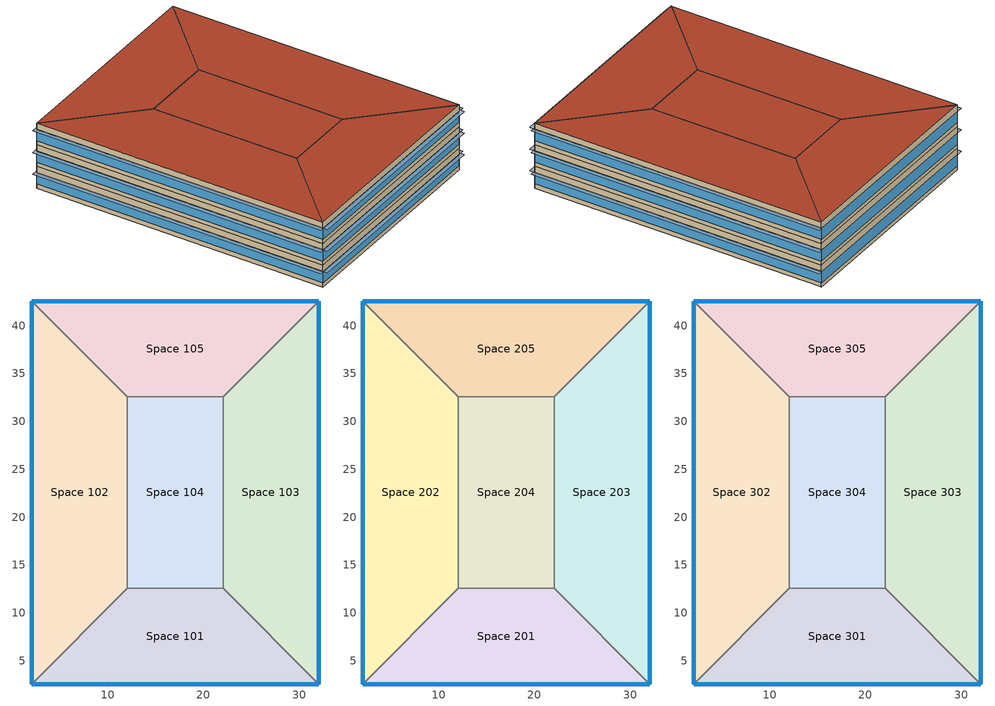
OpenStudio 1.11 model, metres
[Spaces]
Space 101
 floor ground: 12.07,12.58 22.07,12.58 32.07,2.58 2.07,2.58 z0
 wall outside: 2.07,2.58 32.07,2.58 z0:3.05
 wall to Space 104: 22.07,12.58 12.07,12.58 z0:3.05
 wall to Space 103: 32.07,2.58 22.07,12.58 z0:3.05
 wall to Space 102: 12.07,12.58 2.07,2.58 z0:3.05
 window: 2.09,2.58 32.04,2.58 z0.6:2.13
Space 102
 floor ground: 2.07,42.58 12.07,32.58 12.07,12.58 2.07,2.58 z0
 wall outside: 2.07,42.58 2.07,2.58 z0:3.05
 wall to Space 104: 12.07,12.58 12.07,32.58 z0:3.05
 wall to Space 105: 12.07,32.58 2.07,42.58 z0:3.05
 window: 2.07,42.56 2.07,2.61 z0.6:2.13
Space 103
 floor ground: 32.07,42.58 32.07,2.58 22.07,12.58 22.07,32.58 z0
 wall outside: 32.07,2.58 32.07,42.58 z0:3.05
 wall to Space 104: 22.07,32.58 22.07,12.58 z0:3.05
 wall to Space 105: 32.07,42.58 22.07,32.58 z0:3.05
 window: 32.07,2.61 32.07,42.56 z0.6:2.13
Space 104
 floor ground: 22.07,32.58 22.07,12.58 12.07,12.58 12.07,32.58 z0
 wall to Space 105: 22.07,32.58 12.07,32.58 z0:3.05
Space 105
 floor ground: 32.07,42.58 22.07,32.58 12.07,32.58 2.07,42.58 z0
 wall outside: 32.07,42.58 2.07,42.58 z0:3.05
 window: 32.04,42.58 2.09,42.58 z0.6:2.13
Space 201
 floor to Space 101: 12.07,12.58 22.07,12.58 32.07,2.58 2.07,2.58 z3.05
 wall outside: 2.07,2.58 32.07,2.58 z3.05:6.1
 wall to Space 204: 22.07,12.58 12.07,12.58 z3.05:6.1
 wall to Space 203: 32.07,2.58 22.07,12.58 z3.05:6.1
 wall to Space 202: 12.07,12.58 2.07,2.58 z3.05:6.1
 window: 2.09,2.58 32.04,2.58 z3.65:5.17
Space 202
 floor to Space 102: 2.07,42.58 12.07,32.58 12.07,12.58 2.07,2.58 z3.05
 wall outside: 2.07,42.58 2.07,2.58 z3.05:6.1
 wall to Space 204: 12.07,12.58 12.07,32.58 z3.05:6.1
 wall to Space 205: 12.07,32.58 2.07,42.58 z3.05:6.1
 window: 2.07,42.56 2.07,2.61 z3.65:5.17
Space 203
 floor to Space 103: 32.07,42.58 32.07,2.58 22.07,12.58 22.07,32.58 z3.05
 wall outside: 32.07,2.58 32.07,42.58 z3.05:6.1
 wall to Space 204: 22.07,32.58 22.07,12.58 z3.05:6.1
 wall to Space 205: 32.07,42.58 22.07,32.58 z3.05:6.1
 window: 32.07,2.61 32.07,42.56 z3.65:5.17
Space 204
 floor to Space 104: 22.07,32.58 22.07,12.58 12.07,12.58 12.07,32.58 z3.05
 wall to Space 205: 22.07,32.58 12.07,32.58 z3.05:6.1
Space 205
 floor to Space 105: 32.07,42.58 22.07,32.58 12.07,32.58 2.07,42.58 z3.05
 wall outside: 32.07,42.58 2.07,42.58 z3.05:6.1
 window: 32.04,42.58 2.09,42.58 z3.65:5.17
Space 301
 floor to Space 201: 12.07,12.58 22.07,12.58 32.07,2.58 2.07,2.58 z6.1
 wall outside: 2.07,2.58 32.07,2.58 z6.1:9.14
 wall to Space 304: 22.07,12.58 12.07,12.58 z6.1:9.14
 wall to Space 303: 32.07,2.58 22.07,12.58 z6.1:9.14
 wall to Space 302: 12.07,12.58 2.07,2.58 z6.1:9.14
 window: 2.09,2.58 32.04,2.58 z6.7:8.22
 roof outside: 32.07,2.58 22.07,12.58 12.07,12.58 2.07,2.58 z9.14
Space 302
 floor to Space 202: 2.07,42.58 12.07,32.58 12.07,12.58 2.07,2.58 z6.1
 wall outside: 2.07,42.58 2.07,2.58 z6.1:9.14
 wall to Space 304: 12.07,12.58 12.07,32.58 z6.1:9.14
 wall to Space 305: 12.07,32.58 2.07,42.58 z6.1:9.14
 window: 2.07,42.56 2.07,2.61 z6.7:8.22
 roof outside: 2.07,2.58 12.07,12.58 12.07,32.58 2.07,42.58 z9.14
Space 303
 floor to Space 203: 32.07,42.58 32.07,2.58 22.07,12.58 22.07,32.58 z6.1
 wall outside: 32.07,2.58 32.07,42.58 z6.1:9.14
 wall to Space 304: 22.07,32.58 22.07,12.58 z6.1:9.14
 wall to Space 305: 32.07,42.58 22.07,32.58 z6.1:9.14
 window: 32.07,2.61 32.07,42.56 z6.7:8.22
 roof outside: 32.07,2.58 32.07,42.58 22.07,32.58 22.07,12.58 z9.14
Space 304
 floor to Space 204: 22.07,32.58 22.07,12.58 12.07,12.58 12.07,32.58 z6.1
 wall to Space 305: 22.07,32.58 12.07,32.58 z6.1:9.14
 roof outside: 22.07,12.58 22.07,32.58 12.07,32.58 12.07,12.58 z9.14
Space 305
 floor to Space 205: 32.07,42.58 22.07,32.58 12.07,32.58 2.07,42.58 z6.1
 wall outside: 32.07,42.58 2.07,42.58 z6.1:9.14
 window: 32.04,42.58 2.09,42.58 z6.7:8.22
 roof outside: 22.07,32.58 32.07,42.58 2.07,42.58 12.07,32.58 z9.14
shading: 32.74,2.45 32.74,42.71 32.07,42.71 32.07,2.45 z8.37; 32.74,2.45 32.74,42.71 32.07,42.71 32.07,2.45 z5.33; 32.19,1.91 32.19,2.58 1.94,2.58 1.94,1.91 z2.28; 32.74,2.45 32.74,42.71 32.07,42.71 32.07,2.45 z2.28; 32.19,1.91 32.19,2.58 1.94,2.58 1.94,1.91 z8.38; 2.07,2.45 2.07,42.71 1.39,42.71 1.39,2.45 z5.33; 2.07,2.45 2.07,42.71 1.39,42.71 1.39,2.45 z2.28; 2.07,2.45 2.07,42.71 1.39,42.71 1.39,2.45 z8.37; 32.19,1.91 32.19,2.58 1.94,2.58 1.94,1.91 z5.33
[Building]
Building 1: Space Type=189.1-2009 - Office - OpenOffice - CZ4-8; Default Construction Set=189.1-2009 - CZ5 - Office
[Site]
Site 1
[ClimateZones]
Climate Zone Institution Name 1=ASHRAE; Climate Zone Document Name 1=ANSI/ASHRAE Standard 169; Climate Zone Document Year 1=2006; Climate Zone Institution Name 2=CEC; Climate Zone Document Name 2=California Climate Zone Descriptions; Climate Zone Document Year 2=1995
[DefaultConstructionSet]
189.1-2009 - CZ5 - Office: Default Exterior Surface Constructions=Default Surface Constructions 13; Default Interior Surface Constructions=Default Surface Constructions 14; Default Ground Contact Surface Constructions=Default Surface Constructions 15; Default Exterior SubSurface Constructions=Default Sub Surface Constructions 9; Default Interior SubSurface Constructions=Default Sub Surface Constructions 10; Interior Partition Construction=Interior Partition
[DefaultSurfaceConstructions]
Name | Floor Construction | Wall Construction | Roof Ceiling Construction
Default Surface Constructions 13 | ExtSlabCarpet 4in ClimateZone 1-8 | ASHRAE 189.1-2009 ExtWall Mass ClimateZone 5 | ASHRAE 189.1-2009 ExtRoof IEAD ClimateZone 2-5
Default Surface Constructions 14 | Interior Floor | Interior Wall | Interior Ceiling
Default Surface Constructions 15 | ExtSlabCarpet 4in ClimateZone 1-8 | ExtSlabCarpet 4in ClimateZone 1-8 | ExtSlabCarpet 4in ClimateZone 1-8
[Construction]
ExtSlabCarpet 4in ClimateZone 1-8: MAT-CC05 4 HW CONCRETE, CP02 CARPET PAD
Interior Floor: F16 Acoustic tile, F05 Ceiling air space resistance, M11 100mm lightweight concrete
Interior Wall: G01a 19mm gypsum board, F04 Wall air space resistance, G01a 19mm gypsum board
Interior Ceiling: M11 100mm lightweight concrete, F05 Ceiling air space resistance, F16 Acoustic tile
Exterior Door: F08 Metal surface, I01 25mm insulation board
Interior Window: Clear 3mm
Interior Door; Interior Partition: G05 25mm wood
ASHRAE 189.1-2009 ExtRoof IEAD ClimateZone 2-5: Roof Membrane, Roof Insulation [21], Metal Decking
ASHRAE 189.1-2009 ExtWindow ClimateZone 4-5: Theoretical Glass [207]
ASHRAE 189.1-2009 ExtWall Mass ClimateZone 5: 1IN Stucco, 8IN Concrete HW, Wall Insulation [40], 1/2IN Gypsum
[Material] Thermal Absorptance=0.9
Name | Roughness | Thickness {m} | Conductivity {W/m-K} | Density {kg/m3} | Specific Heat {J/kg-K} | Solar Absorptance | Visible Absorptance
MAT-CC05 4 HW CONCRETE | Rough | 0.1016 | 1.311 | 2240 | 836.8 | 0.85 | 0.85
1IN Stucco | Smooth | 0.0253 | 0.6918 | 1858 | 837 | 0.92 | 0.92
8IN Concrete HW | MediumRough | 0.2033 | 1.7296 | 2243 | 837 | 0.65 | 0.65
1/2IN Gypsum | Smooth | 0.0127 | 0.16 | 784.9 | 830 | 0.4 | 0.4
Roof Membrane | VeryRough | 0.0095 | 0.16 | 1121.29 | 1460 | 0.7 | 0.7
Metal Decking | MediumSmooth | 0.0015 | 45.006 | 7680 | 418.4 | 0.6 | 0.6
F16 Acoustic tile | MediumSmooth | 0.0191 | 0.06 | 368 | 590 | 0.3 | 0.3
M11 100mm lightweight concrete | MediumRough | 0.1016 | 0.53 | 1280 | 840 | 0.5 | 0.5
G01a 19mm gypsum board | MediumSmooth | 0.019 | 0.16 | 800 | 1090 | 0.4 | 0.4
F08 Metal surface | Smooth | 0.0008 | 45.28 | 7824 | 500 | 0.7 | 0.7
I01 25mm insulation board | MediumRough | 0.0254 | 0.03 | 43 | 1210 | 0.6 | 0.6
G05 25mm wood | MediumSmooth | 0.0254 | 0.15 | 608 | 1630 | 0.5 | 0.5
Roof Insulation [21] | MediumRough | 0.2105 | 0.049 | 265 | 836.8 | 0.7 | 0.7
Wall Insulation [40] | MediumRough | 0.0794 | 0.0432 | 91 | 837 | 0.5 | 0.5
[Material:NoMass]
CP02 CARPET PAD: Roughness=Smooth; Thermal Resistance {m2-K/W}=0.1; Thermal Absorptance=0.9; Solar Absorptance=0.8; Visible Absorptance=0.8
[Material:AirGap]
Name | Thermal Resistance {m2-K/W}
F05 Ceiling air space resistance | 0.18
F04 Wall air space resistance | 0.15
[DefaultSubSurfaceConstructions]
Name | Fixed Window Construction | Operable Window Construction | Door Construction | Tubular Daylight Dome Construction | Tubular Daylight Diffuser Construction
Default Sub Surface Constructions 9 | ASHRAE 189.1-2009 ExtWindow ClimateZone 4-5 | ASHRAE 189.1-2009 ExtWindow ClimateZone 4-5 | Exterior Door | Interior Window | Interior Window
Default Sub Surface Constructions 10 | Interior Window | Interior Window | Interior Door
[WindowMaterial:Glazing] Optical Data Type=SpectralAverage; Thickness {m}=0.003; Back Side Solar Reflectance at Normal Incidence=0; Back Side Visible Reflectance at Normal Incidence=0; Infrared Transmittance at Normal Incidence=0; Dirt Correction Factor for Solar and Visible Transmittance=1; Solar Diffusing=No
Name | Solar Transmittance at Normal Incidence | Front Side Solar Reflectance at Normal Incidence | Visible Transmittance at Normal Incidence | Front Side Visible Reflectance at Normal Incidence | Front Side Infrared Hemispherical Emissivity | Back Side Infrared Hemispherical Emissivity | Conductivity {W/m-K}
Clear 3mm | 0.837 | 0.075 | 0.898 | 0.081 | 0.84 | 0.84 | 0.9
Theoretical Glass [207] | 0.3311 | 0.6189 | 0.44 | 0.51 | 0.9 | 0.9 | 0.0133
[SpaceType]
189.1-2009 - Office - OpenOffice - CZ4-8: Default Schedule Set=189.1-2009 - Office - OpenOffice - CZ4-8 Schedule Set; Design Specification Outdoor Air Object=189.1-2009 - Office - OpenOffice - CZ4-8 Ventilation; Standards Building Type=Office; Standards Space Type=OpenOffice
[DefaultScheduleSet]
189.1-2009 - Office - OpenOffice - CZ4-8 Schedule Set: Number of People Schedule=Office Work Occ; People Activity Level Schedule=Office Activity; Lighting Schedule=Office Bldg Light; Electric Equipment Schedule=Office Bldg Equip; Infiltration Schedule=Office Infil Quarter On
[Lights:Definition]
189.1-2009 - Office - OpenOffice - CZ4-8 Lights Definition: Design Level Calculation Method=Watts/Area; Watts per Space Floor Area {W/m2}=10.6563
[Lights]
189.1-2009 - Office - OpenOffice - CZ4-8 Lights: Lights Definition=189.1-2009 - Office - OpenOffice - CZ4-8 Lights Definition; Space or SpaceType=189.1-2009 - Office - OpenOffice - CZ4-8
[DesignSpecification:OutdoorAir]
189.1-2009 - Office - OpenOffice - CZ4-8 Ventilation: Outdoor Air Method=Sum; Outdoor Air Flow per Person {m3/s-person}=0.00943895
[People:Definition]
189.1-2009 - Office - OpenOffice - CZ4-8 People Definition: Number of People Calculation Method=People/Area; People per Space Floor Area {person/m2}=0.0565105; Fraction Radiant=0.3
[People]
189.1-2009 - Office - OpenOffice - CZ4-8 People: People Definition=189.1-2009 - Office - OpenOffice - CZ4-8 People Definition; Space or SpaceType=189.1-2009 - Office - OpenOffice - CZ4-8
[SpaceInfiltration:DesignFlowRate]
189.1-2009 - Office - OpenOffice - CZ4-8 Infiltration: Space or SpaceType=189.1-2009 - Office - OpenOffice - CZ4-8; Design Flow Rate Calculation Method=Flow/ExteriorArea; Flow per Exterior Surface Area {m3/s-m2}=0.000226568
[ElectricEquipment:Definition]
189.1-2009 - Office - OpenOffice - CZ4-8 Electric Equipment Definition: Design Level Calculation Method=Watts/Area; Watts per Space Floor Area {W/m2}=7.64238
[ElectricEquipment]
189.1-2009 - Office - OpenOffice - CZ4-8 Electric Equipment: Electric Equipment Definition=189.1-2009 - Office - OpenOffice - CZ4-8 Electric Equipment Definition; Space or SpaceType=189.1-2009 - Office - OpenOffice - CZ4-8
[BuildingStory] Nominal Floor to Floor Height {m}=3.048
Name | Nominal Z Coordinate {m}
Building Story 1 | 0
Building Story 2 | 3.048
Building Story 3 | 6.096
[Space]
Name | Building Story
Space 101; Space 102; Space 103; Space 104; Space 105 | Building Story 1
Space 201; Space 202; Space 203; Space 204; Space 205 | Building Story 2
Space 301; Space 302; Space 303; Space 304; Space 305 | Building Story 3
[Schedule:Ruleset]
Name | Default Day Schedule | Summer Design Day Schedule | Winter Design Day Schedule
Office Bldg Light | Office Bldg Light Default Schedule | Office Bldg Light Summer Design Day | Office Bldg Light Winter Design Day
Office Activity | Office Activity Default Schedule | Office Activity Summer Design Day | Office Activity Winter Design Day
Office Infil Quarter On | Office Infil Quarter On Default Schedule | Office Infil Quarter On Summer Design Day | Office Infil Quarter On Winter Design Day
Office Bldg Equip | Office Bldg Equip Default Schedule | Office Bldg Equip Summer Design Day | Office Bldg Equip Winter Design Day
Office Work Occ | Office Bldg Occ Default Schedule | Office Bldg Occ Summer Design Day | Office Bldg Occ Winter Design Day
[Schedule:Day]
Office Bldg Light Default Schedule: 5, 0, 0.05, 7, 0, 0.1, 8, 0, 0.3, 17, 0, 0.9, 18, 0, 0.7, 20, 0, 0.5, 22, 0, 0.3, 23, 0, 0.1, 24, 0, 0.05
Office Bldg Light Summer Design Day; Office Infil Quarter On Rule 1 Day Schedule; Office Bldg Equip Summer Design Day: 24, 0, 1
Office Bldg Light Winter Design Day; Office Bldg Equip Winter Design Day; Office Bldg Occ Winter Design Day; Office Bldg Occ Rule 1 Day Schedule: 24, 0, 0
Office Bldg Light Rule 1 Day Schedule: 24, 0, 0.05
Office Bldg Light Rule 2 Day Schedule: 6, 0, 0.05, 8, 0, 0.1, 14, 0, 0.5, 17, 0, 0.15, 24, 0, 0.05
Office Activity Default Schedule; Office Activity Summer Design Day; Office Activity Winter Design Day: 24, 0, 132
Office Infil Quarter On Default Schedule; Office Infil Quarter On Summer Design Day: 6, 0, 1, 22, 0, 0.25, 24, 0, 1
Office Infil Quarter On Winter Design Day; Office Infil Quarter On Rule 2 Day Schedule: 6, 0, 1, 18, 0, 0.25, 24, 0, 1
Office Bldg Equip Default Schedule: 8, 0, 0.4, 12, 0, 0.9, 13, 0, 0.8, 17, 0, 0.9, 18, 0, 0.8, 20, 0, 0.6, 22, 0, 0.5, 24, 0, 0.4
Office Bldg Equip Rule 1 Day Schedule: 24, 0, 0.3
Office Bldg Equip Rule 2 Day Schedule: 6, 0, 0.3, 8, 0, 0.4, 14, 0, 0.5, 17, 0, 0.35, 24, 0, 0.3
Office Bldg Occ Default Schedule: 6, 0, 0, 7, 0, 0.1, 8, 0, 0.2, 12, 0, 0.85, 13, 0, 0.5, 17, 0, 0.85, 18, 0, 0.7, 20, 0, 0.4, 22, 0, 0.1, 24, 0, 0.05
Office Bldg Occ Summer Design Day: 6, 0, 0, 22, 0, 1, 24, 0, 0.05
Office Bldg Occ Rule 2 Day Schedule: 6, 0, 0, 8, 0, 0.1, 14, 0, 0.4, 17, 0, 0.1, 24, 0, 0
[Schedule:Rule] Apply Monday=No; Apply Tuesday=No; Apply Wednesday=No; Apply Thursday=No; Apply Friday=No; Date Specification Type=DateRange; Start Month=1; Start Day=1; End Month=12; End Day=31
Name | Schedule Ruleset | Rule Order | Day Schedule | Apply Sunday | Apply Saturday
Office Bldg Light Rule 1 | Office Bldg Light | 0 | Office Bldg Light Rule 1 Day Schedule | Yes | No
Office Bldg Light Rule 2 | Office Bldg Light | 1 | Office Bldg Light Rule 2 Day Schedule | No | Yes
Office Infil Quarter On Rule 1 | Office Infil Quarter On | 0 | Office Infil Quarter On Rule 1 Day Schedule | Yes | No
Office Infil Quarter On Rule 2 | Office Infil Quarter On | 1 | Office Infil Quarter On Rule 2 Day Schedule | No | Yes
Office Bldg Equip Rule 1 | Office Bldg Equip | 0 | Office Bldg Equip Rule 1 Day Schedule | Yes | No
Office Bldg Equip Rule 2 | Office Bldg Equip | 1 | Office Bldg Equip Rule 2 Day Schedule | No | Yes
Office Work Occ Rule 1 | Office Work Occ | 0 | Office Bldg Occ Rule 1 Day Schedule | Yes | No
Office Work Occ Rule 2 | Office Work Occ | 1 | Office Bldg Occ Rule 2 Day Schedule | No | Yes
